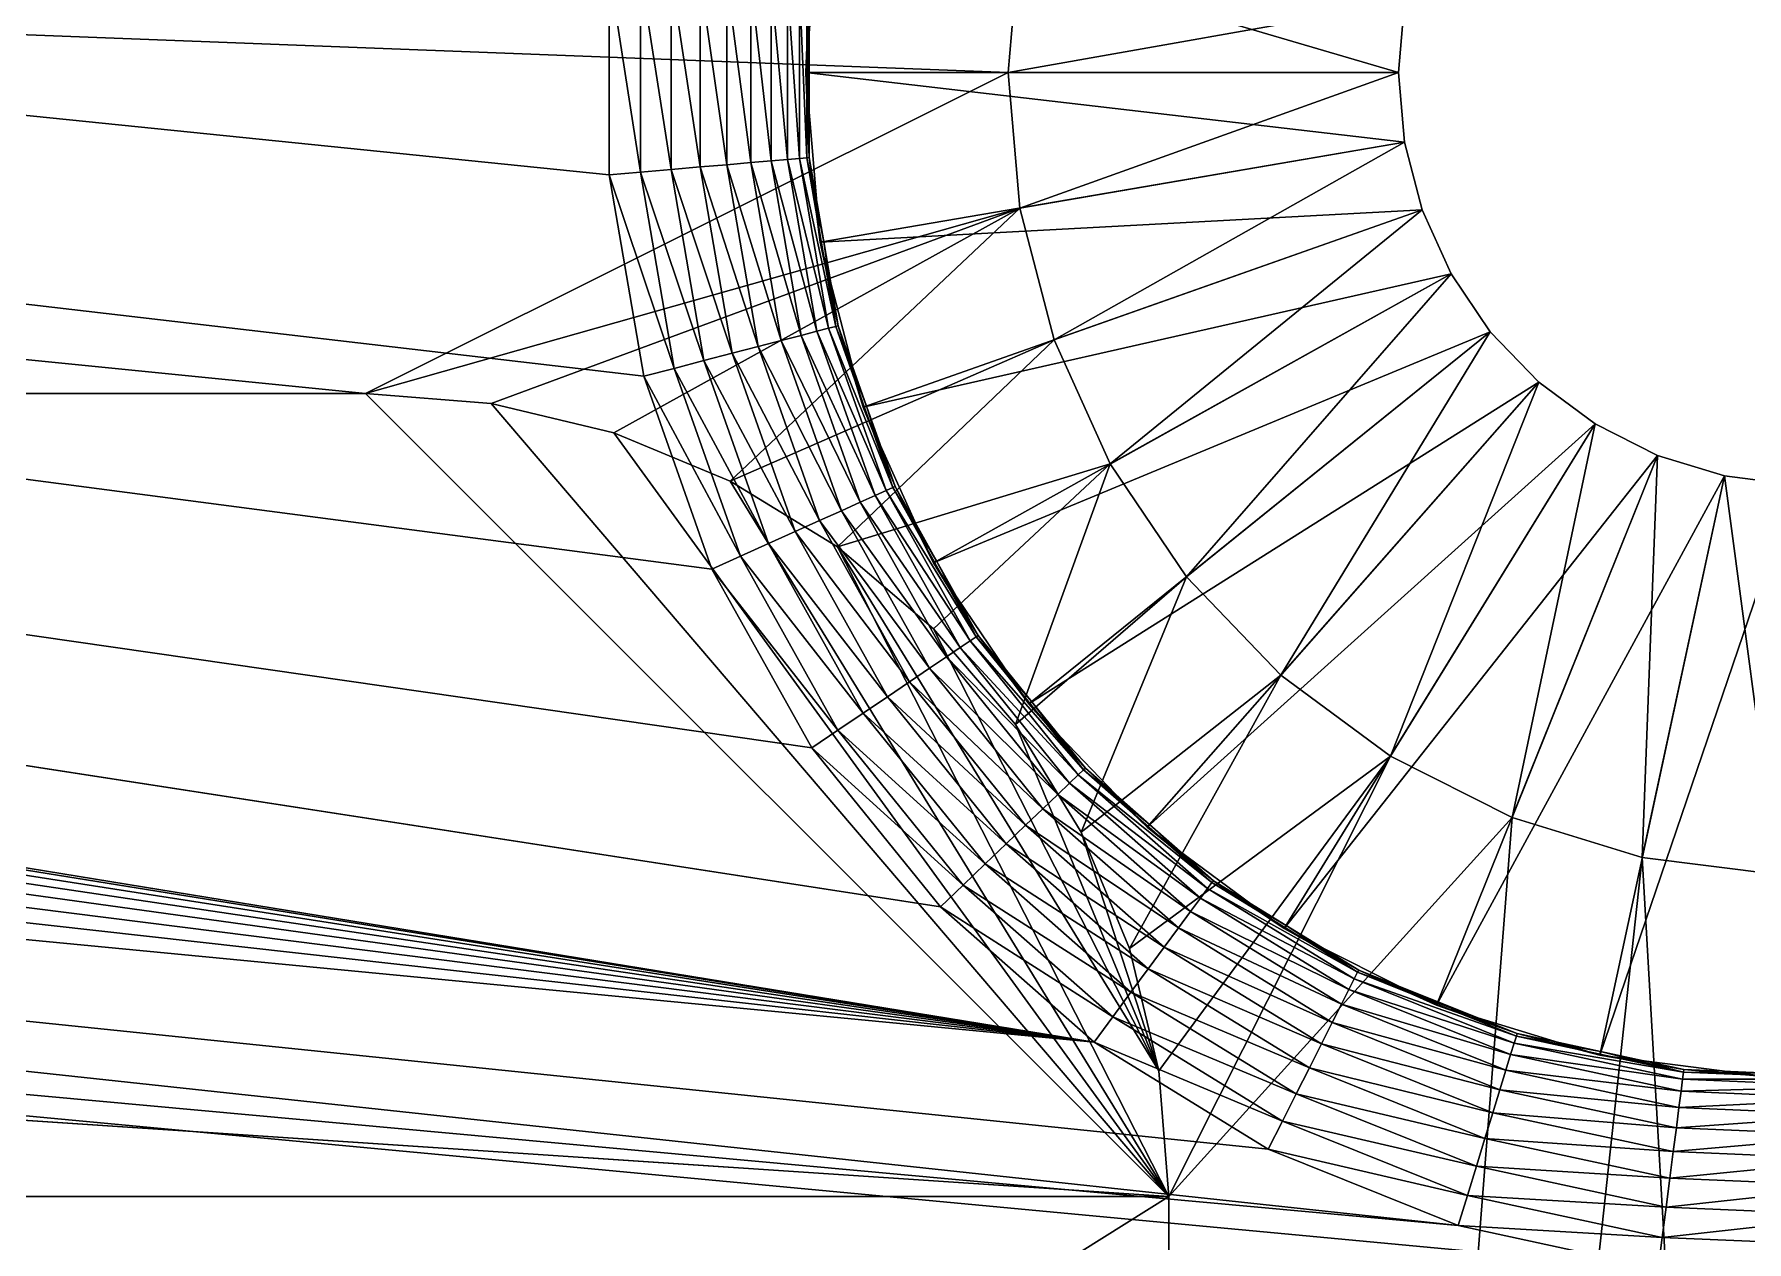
# Model space of a CAD drawing. Header units: millimetres. Extents: x 0 to 86.3, y 0 to 63.6.
# Drawn here: x 64.09 to 70.86, y 47.45 to 52.22 of the extents above; entities that cross this region are included whole.
import ezdxf

# ---------------------------------------------------------------- set-up
doc = ezdxf.new("R2010")
doc.units = ezdxf.units.MM
doc.layers.get('0').update_dxf_attribs({"color": 132, "linetype": 'CONTINUOUS'})

msp = doc.modelspace()

# ---------------------------------------------------------------- linework, layer by layer
at = {"invisible_edges": 16}
for points in [[(16.2363, 56.7318, 3.9624), (66.4967, 50.8684, 3.9624), (15.434, 56.8346, 3.9624)], [(15.434, 56.8346, 3.9624), (66.4967, 50.8684, 3.9624), (66.36, 51.6656, 3.9624)], [(15.434, 56.8346, 3.9624), (66.36, 51.6656, 3.9624), (66.36, 52.4744, 3.9624)], [(17.0097, 56.495, 3.9624), (68.2759, 48.2359, 3.9624), (16.2363, 56.7318, 3.9624)], [(16.2363, 56.7318, 3.9624), (68.2759, 48.2359, 3.9624), (67.6687, 48.7702, 3.9624)], [(16.2363, 56.7318, 3.9624), (67.6687, 48.7702, 3.9624), (67.1606, 49.3996, 3.9624)], [(67.1606, 49.3996, 3.9624), (66.7661, 50.1057, 3.9624), (16.2363, 56.7318, 3.9624)], [(16.2363, 56.7318, 3.9624), (66.7661, 50.1057, 3.9624), (66.4967, 50.8684, 3.9624)], [(17.0097, 56.495, 3.9624), (17.732, 56.1308, 3.9624), (68.2759, 48.2359, 3.9624)], [(68.2759, 48.2359, 3.9624), (17.732, 56.1308, 3.9624), (18.3823, 55.6498, 3.9624)], [(18.3823, 55.6498, 3.9624), (18.942, 55.0659, 3.9624), (68.2759, 48.2359, 3.9624)], [(68.2759, 48.2359, 3.9624), (18.942, 55.0659, 3.9624), (19.3949, 54.3957, 3.9624)], [(68.2759, 48.2359, 3.9624), (19.3949, 54.3957, 3.9624), (19.7281, 53.6587, 3.9624)], [(68.2759, 48.2359, 3.9624), (19.7281, 53.6587, 3.9624), (19.9319, 52.8759, 3.9624)], [(43.1716, 53.0225), (67.9823, 52.6066), (67.9366, 52.07)], [(67.9366, 52.07), (65.3966, 50.8), (43.1716, 53.0225)], [(43.1716, 53.0225), (65.3966, 50.8), (43.1716, 50.8)], [(20.0005, 52.07, 3.9624), (69.7152, 47.5102, 3.9624), (19.9319, 52.8759, 3.9624)], [(19.9319, 52.8759, 3.9624), (69.7152, 47.5102, 3.9624), (68.9647, 47.8118, 3.9624)], [(19.9319, 52.8759, 3.9624), (68.9647, 47.8118, 3.9624), (68.2759, 48.2359, 3.9624)], [(69.4797, 52.07, 6.35), (67.1937, 52.7418, 6.35), (67.1365, 52.07, 6.35)], [(67.1937, 52.7418, 6.35), (67.1508, 52.4071, 4.7562), (67.1365, 52.07, 6.35)], [(69.5032, 52.3458, 6.35), (67.1937, 52.7418, 6.35), (69.4797, 52.07, 6.35)], [(69.5032, 52.3458, 2.2923), (67.9366, 52.07, 2.2923), (67.9823, 52.6066, 2.2923)], [(67.9366, 52.07, 2.2923), (67.9366, 52.07), (67.9823, 52.6066)], [(67.9366, 52.07, 2.2923), (67.9823, 52.6066), (67.9823, 52.6066, 2.2923)], [(66.4837, 52.4639, 3.9722), (66.36, 52.4744, 3.9624), (66.4837, 51.6761, 3.9722)], [(66.4837, 51.6761, 3.9722), (66.36, 52.4744, 3.9624), (66.36, 51.6656, 3.9624)], [(66.6044, 52.4536, 4.0013), (66.4837, 52.4639, 3.9722), (66.6044, 51.6864, 4.0013)], [(66.6044, 51.6864, 4.0013), (66.4837, 52.4639, 3.9722), (66.4837, 51.6761, 3.9722)], [(66.719, 52.4439, 4.0489), (66.6044, 52.4536, 4.0013), (66.719, 51.6961, 4.0489)], [(66.719, 51.6961, 4.0489), (66.6044, 52.4536, 4.0013), (66.6044, 51.6864, 4.0013)], [(66.8248, 52.4349, 4.114), (66.719, 52.4439, 4.0489), (66.8248, 51.7051, 4.114)], [(66.8248, 51.7051, 4.114), (66.719, 52.4439, 4.0489), (66.719, 51.6961, 4.0489)], [(66.9192, 52.4268, 4.1949), (66.8248, 52.4349, 4.114), (66.9192, 51.7132, 4.1949)], [(66.9192, 51.7132, 4.1949), (66.8248, 52.4349, 4.114), (66.8248, 51.7051, 4.114)], [(66.9998, 52.42, 4.2896), (66.9192, 52.4268, 4.1949), (66.9998, 51.72, 4.2896)], [(66.9998, 51.72, 4.2896), (66.9192, 52.4268, 4.1949), (66.9192, 51.7132, 4.1949)], [(67.0646, 52.4145, 4.3958), (66.9998, 52.42, 4.2896), (67.0646, 51.7256, 4.3958)], [(67.0646, 51.7256, 4.3958), (66.9998, 52.42, 4.2896), (66.9998, 51.72, 4.2896)], [(67.1121, 52.4104, 4.5109), (67.0646, 52.4145, 4.3958), (67.1121, 51.7296, 4.5109)], [(67.1121, 51.7296, 4.5109), (67.0646, 52.4145, 4.3958), (67.0646, 51.7256, 4.3958)], [(67.1411, 52.4079, 4.632), (67.1121, 52.4104, 4.5109), (67.1411, 51.7321, 4.632)], [(67.1411, 51.7321, 4.632), (67.1121, 52.4104, 4.5109), (67.1121, 51.7296, 4.5109)], [(67.1365, 52.07, 6.35), (67.1508, 52.4071, 4.7562), (67.1508, 52.07, 4.7562)], [(67.1411, 51.7321, 4.632), (67.1508, 51.7329, 4.7562), (67.1411, 52.4079, 4.632)], [(67.1411, 52.4079, 4.632), (67.1508, 51.7329, 4.7562), (67.1508, 52.07, 4.7562)], [(67.1508, 52.07, 4.7562), (67.1508, 52.4071, 4.7562), (67.1411, 52.4079, 4.632)], [(69.4797, 52.07, 2.2923), (67.9366, 52.07, 2.2923), (69.5032, 52.3458, 2.2923)], [(69.5032, 52.3458, 2.2923), (69.5032, 52.3458, 6.35), (69.4797, 52.07, 6.35)], [(69.5032, 52.3458, 2.2923), (69.4797, 52.07, 6.35), (69.4797, 52.07, 2.2923)], [(19.9319, 51.2641, 3.9624), (67.6687, 14.7298, 3.9624), (20.0005, 52.07, 3.9624)], [(20.0005, 52.07, 3.9624), (67.6687, 14.7298, 3.9624), (68.2759, 15.2641, 3.9624)], [(20.0005, 52.07, 3.9624), (68.2759, 15.2641, 3.9624), (68.9647, 15.6882, 3.9624)], [(68.9647, 15.6882, 3.9624), (70.5059, 47.3398, 3.9624), (20.0005, 52.07, 3.9624)], [(20.0005, 52.07, 3.9624), (70.5059, 47.3398, 3.9624), (69.7152, 47.5102, 3.9624)], [(67.9823, 51.5334), (65.3966, 50.8), (67.9366, 52.07)], [(69.4797, 52.07, 6.35), (67.1365, 52.07, 6.35), (69.5032, 51.7942, 6.35)], [(69.5032, 51.7942, 6.35), (67.1365, 52.07, 6.35), (67.1937, 51.3982, 6.35)], [(67.1937, 51.3982, 6.35), (67.1365, 52.07, 6.35), (67.1508, 51.7329, 4.7562)], [(67.1365, 52.07, 6.35), (67.1508, 52.07, 4.7562), (67.1508, 51.7329, 4.7562)], [(69.4797, 52.07, 2.2923), (67.9823, 51.5334, 2.2923), (67.9366, 52.07, 2.2923)], [(67.9823, 51.5334, 2.2923), (67.9823, 51.5334), (67.9366, 52.07)], [(67.9823, 51.5334, 2.2923), (67.9366, 52.07), (67.9366, 52.07, 2.2923)], [(69.5032, 51.7942, 2.2923), (67.9823, 51.5334, 2.2923), (69.4797, 52.07, 2.2923)], [(69.4797, 52.07, 2.2923), (69.4797, 52.07, 6.35), (69.5032, 51.7942, 6.35)], [(69.4797, 52.07, 2.2923), (69.5032, 51.7942, 6.35), (69.5032, 51.7942, 2.2923)], [(69.5032, 51.7942, 6.35), (67.1937, 51.3982, 6.35), (69.5729, 51.5263, 6.35)], [(69.5032, 51.7942, 2.2923), (68.118, 51.0123, 2.2923), (67.9823, 51.5334, 2.2923)], [(69.5729, 51.5263, 2.2923), (68.118, 51.0123, 2.2923), (69.5032, 51.7942, 2.2923)], [(69.5032, 51.7942, 2.2923), (69.5032, 51.7942, 6.35), (69.5729, 51.5263, 6.35)], [(69.5032, 51.7942, 2.2923), (69.5729, 51.5263, 6.35), (69.5729, 51.5263, 2.2923)], [(66.8248, 51.7051, 4.114), (66.719, 51.6961, 4.0489), (66.9482, 50.9859, 4.114)], [(66.9192, 51.7132, 4.1949), (66.8248, 51.7051, 4.114), (67.0398, 51.0098, 4.1949)], [(67.0398, 51.0098, 4.1949), (66.8248, 51.7051, 4.114), (66.9482, 50.9859, 4.114)], [(66.9998, 51.72, 4.2896), (66.9192, 51.7132, 4.1949), (67.1181, 51.0302, 4.2896)], [(67.1181, 51.0302, 4.2896), (66.9192, 51.7132, 4.1949), (67.0398, 51.0098, 4.1949)], [(67.0646, 51.7256, 4.3958), (66.9998, 51.72, 4.2896), (67.1811, 51.0466, 4.3958)], [(67.1811, 51.0466, 4.3958), (66.9998, 51.72, 4.2896), (67.1181, 51.0302, 4.2896)], [(67.1121, 51.7296, 4.5109), (67.0646, 51.7256, 4.3958), (67.2272, 51.0586, 4.5109)], [(67.2272, 51.0586, 4.5109), (67.0646, 51.7256, 4.3958), (67.1811, 51.0466, 4.3958)], [(67.1411, 51.7321, 4.632), (67.1121, 51.7296, 4.5109), (67.2553, 51.0659, 4.632)], [(67.2553, 51.0659, 4.632), (67.1121, 51.7296, 4.5109), (67.2272, 51.0586, 4.5109)], [(67.1411, 51.7321, 4.632), (67.2078, 51.4006, 4.7562), (67.1508, 51.7329, 4.7562)], [(67.2553, 51.0659, 4.632), (67.2078, 51.4006, 4.7562), (67.1411, 51.7321, 4.632)], [(67.1508, 51.7329, 4.7562), (67.2078, 51.4006, 4.7562), (67.1937, 51.3982, 6.35)], [(66.4837, 51.6761, 3.9722), (66.36, 51.6656, 3.9624), (66.6168, 50.8996, 3.9722)], [(66.6168, 50.8996, 3.9722), (66.36, 51.6656, 3.9624), (66.4967, 50.8684, 3.9624)], [(66.6044, 51.6864, 4.0013), (66.4837, 51.6761, 3.9722), (66.734, 50.9302, 4.0013)], [(66.734, 50.9302, 4.0013), (66.4837, 51.6761, 3.9722), (66.6168, 50.8996, 3.9722)], [(66.719, 51.6961, 4.0489), (66.6044, 51.6864, 4.0013), (66.8454, 50.9592, 4.0489)], [(66.8454, 50.9592, 4.0489), (66.6044, 51.6864, 4.0013), (66.734, 50.9302, 4.0013)], [(66.9482, 50.9859, 4.114), (66.719, 51.6961, 4.0489), (66.8454, 50.9592, 4.0489)], [(65.8933, 50.7609), (65.3966, 50.8), (67.9823, 51.5334)], [(67.9823, 51.5334), (66.3778, 50.6446), (65.8933, 50.7609)], [(67.9823, 51.5334), (66.838, 50.4539), (66.3778, 50.6446)], [(68.118, 51.0123), (66.838, 50.4539), (67.9823, 51.5334)], [(69.5729, 51.5263, 6.35), (67.1937, 51.3982, 6.35), (67.3636, 50.7457, 6.35)], [(69.5729, 51.5263, 6.35), (67.3636, 50.7457, 6.35), (69.6869, 51.2741, 6.35)], [(68.118, 51.0123, 2.2923), (68.118, 51.0123), (67.9823, 51.5334)], [(68.118, 51.0123, 2.2923), (67.9823, 51.5334), (67.9823, 51.5334, 2.2923)], [(69.5729, 51.5263, 2.2923), (68.3398, 50.5216, 2.2923), (68.118, 51.0123, 2.2923)], [(69.6869, 51.2741, 2.2923), (68.3398, 50.5216, 2.2923), (69.5729, 51.5263, 2.2923)], [(69.5729, 51.5263, 2.2923), (69.5729, 51.5263, 6.35), (69.6869, 51.2741, 6.35)], [(69.5729, 51.5263, 2.2923), (69.6869, 51.2741, 6.35), (69.6869, 51.2741, 2.2923)], [(67.1937, 51.3982, 6.35), (67.2078, 51.4006, 4.7562), (67.2648, 51.0684, 4.7562)], [(67.1937, 51.3982, 6.35), (67.2648, 51.0684, 4.7562), (67.3636, 50.7457, 6.35)], [(67.2553, 51.0659, 4.632), (67.2648, 51.0684, 4.7562), (67.2078, 51.4006, 4.7562)], [(19.9319, 51.2641, 3.9624), (19.7281, 50.4813, 3.9624), (67.6687, 14.7298, 3.9624)], [(69.6869, 51.2741, 6.35), (67.3636, 50.7457, 6.35), (67.6413, 50.1314, 6.35)], [(69.6869, 51.2741, 6.35), (67.6413, 50.1314, 6.35), (69.8419, 51.0448, 6.35)], [(69.6869, 51.2741, 2.2923), (68.6414, 50.0754, 2.2923), (68.3398, 50.5216, 2.2923)], [(69.8419, 51.0448, 2.2923), (68.6414, 50.0754, 2.2923), (69.6869, 51.2741, 2.2923)], [(69.6869, 51.2741, 2.2923), (69.6869, 51.2741, 6.35), (69.8419, 51.0448, 6.35)], [(69.6869, 51.2741, 2.2923), (69.8419, 51.0448, 6.35), (69.8419, 51.0448, 2.2923)], [(67.1181, 51.0302, 4.2896), (67.0398, 51.0098, 4.1949), (67.3513, 50.3702, 4.2896)], [(67.1811, 51.0466, 4.3958), (67.1181, 51.0302, 4.2896), (67.4106, 50.397, 4.3958)], [(67.4106, 50.397, 4.3958), (67.1181, 51.0302, 4.2896), (67.3513, 50.3702, 4.2896)], [(67.2272, 51.0586, 4.5109), (67.1811, 51.0466, 4.3958), (67.454, 50.4166, 4.5109)], [(67.454, 50.4166, 4.5109), (67.1811, 51.0466, 4.3958), (67.4106, 50.397, 4.3958)], [(67.2553, 51.0659, 4.632), (67.2272, 51.0586, 4.5109), (67.4805, 50.4286, 4.632)], [(67.4805, 50.4286, 4.632), (67.2272, 51.0586, 4.5109), (67.454, 50.4166, 4.5109)], [(67.3771, 50.7505, 4.7562), (67.2648, 51.0684, 4.7562), (67.2553, 51.0659, 4.632)], [(67.4805, 50.4286, 4.632), (67.3771, 50.7505, 4.7562), (67.2553, 51.0659, 4.632)], [(67.2648, 51.0684, 4.7562), (67.3771, 50.7505, 4.7562), (67.3636, 50.7457, 6.35)], [(69.8419, 51.0448, 6.35), (67.6413, 50.1314, 6.35), (68.0189, 49.5728, 6.35)], [(69.8419, 51.0448, 6.35), (68.0189, 49.5728, 6.35), (70.0334, 50.8449, 6.35)], [(69.8419, 51.0448, 2.2923), (69.014, 49.6866, 2.2923), (68.6414, 50.0754, 2.2923)], [(70.0334, 50.8449, 2.2923), (69.014, 49.6866, 2.2923), (69.8419, 51.0448, 2.2923)], [(69.8419, 51.0448, 2.2923), (69.8419, 51.0448, 6.35), (70.0334, 50.8449, 6.35)], [(69.8419, 51.0448, 2.2923), (70.0334, 50.8449, 6.35), (70.0334, 50.8449, 2.2923)], [(68.118, 51.0123), (67.2628, 50.1936), (66.838, 50.4539)], [(66.9482, 50.9859, 4.114), (66.8454, 50.9592, 4.0489), (67.1913, 50.2979, 4.114)], [(67.0398, 51.0098, 4.1949), (66.9482, 50.9859, 4.114), (67.2775, 50.3369, 4.1949)], [(67.2775, 50.3369, 4.1949), (66.9482, 50.9859, 4.114), (67.1913, 50.2979, 4.114)], [(67.3513, 50.3702, 4.2896), (67.0398, 51.0098, 4.1949), (67.2775, 50.3369, 4.1949)], [(68.3398, 50.5216), (67.2628, 50.1936), (68.118, 51.0123)], [(68.3398, 50.5216, 2.2923), (68.3398, 50.5216), (68.118, 51.0123)], [(68.3398, 50.5216, 2.2923), (68.118, 51.0123), (68.118, 51.0123, 2.2923)], [(66.6168, 50.8996, 3.9722), (66.4967, 50.8684, 3.9624), (66.8793, 50.1569, 3.9722)], [(66.734, 50.9302, 4.0013), (66.6168, 50.8996, 3.9722), (66.9896, 50.2067, 4.0013)], [(66.9896, 50.2067, 4.0013), (66.6168, 50.8996, 3.9722), (66.8793, 50.1569, 3.9722)], [(66.8454, 50.9592, 4.0489), (66.734, 50.9302, 4.0013), (67.0945, 50.2541, 4.0489)], [(67.0945, 50.2541, 4.0489), (66.734, 50.9302, 4.0013), (66.9896, 50.2067, 4.0013)], [(67.1913, 50.2979, 4.114), (66.8454, 50.9592, 4.0489), (67.0945, 50.2541, 4.0489)], [(66.8793, 50.1569, 3.9722), (66.4967, 50.8684, 3.9624), (66.7661, 50.1057, 3.9624)], [(70.0334, 50.8449, 6.35), (68.0189, 49.5728, 6.35), (68.4854, 49.086, 6.35)], [(70.0334, 50.8449, 6.35), (68.4854, 49.086, 6.35), (70.256, 50.6803, 6.35)], [(70.0334, 50.8449, 2.2923), (69.447, 49.3664, 2.2923), (69.014, 49.6866, 2.2923)], [(70.256, 50.6803, 2.2923), (69.447, 49.3664, 2.2923), (70.0334, 50.8449, 2.2923)], [(70.0334, 50.8449, 2.2923), (70.0334, 50.8449, 6.35), (70.256, 50.6803, 6.35)], [(70.0334, 50.8449, 2.2923), (70.256, 50.6803, 6.35), (70.256, 50.6803, 2.2923)], [(20.9466, 50.8, 1.5875), (68.5716, 47.625, 1.5875), (17.7716, 47.625, 1.5875)], [(43.1716, 50.8), (65.3966, 50.8, 1.5875), (20.9466, 50.8, 1.5875)], [(65.3966, 50.8, 1.5875), (68.5716, 47.625, 1.5875), (20.9466, 50.8, 1.5875)], [(65.3966, 50.8), (65.3966, 50.8, 1.5875), (43.1716, 50.8)], [(65.3966, 50.8, 1.5875), (65.3966, 50.8), (65.8933, 50.7609)], [(65.3966, 50.8, 1.5875), (65.8933, 50.7609), (65.8933, 50.7609, 1.5875)], [(65.8933, 50.7609, 1.5875), (68.5716, 47.625, 1.5875), (65.3966, 50.8, 1.5875)], [(65.8933, 50.7609, 1.5875), (65.8933, 50.7609), (66.3778, 50.6446)], [(65.8933, 50.7609, 1.5875), (66.3778, 50.6446), (66.3778, 50.6446, 1.5875)], [(66.3778, 50.6446, 1.5875), (68.5716, 47.625, 1.5875), (65.8933, 50.7609, 1.5875)], [(67.3636, 50.7457, 6.35), (67.3771, 50.7505, 4.7562), (67.4894, 50.4327, 4.7562)], [(67.3636, 50.7457, 6.35), (67.4894, 50.4327, 4.7562), (67.6413, 50.1314, 6.35)], [(67.4805, 50.4286, 4.632), (67.4894, 50.4327, 4.7562), (67.3771, 50.7505, 4.7562)], [(66.3778, 50.6446, 1.5875), (66.3778, 50.6446), (66.838, 50.4539)], [(66.3778, 50.6446, 1.5875), (66.838, 50.4539), (66.838, 50.4539, 1.5875)], [(66.3778, 50.6446, 1.5875), (66.838, 50.4539, 1.5875), (68.5716, 47.625, 1.5875)], [(70.256, 50.6803, 6.35), (68.4854, 49.086, 6.35), (69.0275, 48.6851, 6.35)], [(70.256, 50.6803, 6.35), (69.0275, 48.6851, 6.35), (70.5031, 50.5557, 6.35)], [(70.256, 50.6803, 2.2923), (69.9278, 49.124, 2.2923), (69.447, 49.3664, 2.2923)], [(70.5031, 50.5557, 2.2923), (69.9278, 49.124, 2.2923), (70.256, 50.6803, 2.2923)], [(70.256, 50.6803, 2.2923), (70.256, 50.6803, 6.35), (70.5031, 50.5557, 6.35)], [(70.256, 50.6803, 2.2923), (70.5031, 50.5557, 6.35), (70.5031, 50.5557, 2.2923)], [(70.5031, 50.5557, 6.35), (69.0275, 48.6851, 6.35), (69.6295, 48.3816, 6.35)], [(70.5031, 50.5557, 6.35), (69.6295, 48.3816, 6.35), (70.7678, 50.4747, 6.35)], [(70.5031, 50.5557, 2.2923), (70.4427, 48.9663, 2.2923), (69.9278, 49.124, 2.2923)], [(70.7678, 50.4747, 2.2923), (70.4427, 48.9663, 2.2923), (70.5031, 50.5557, 2.2923)], [(70.5031, 50.5557, 2.2923), (70.5031, 50.5557, 6.35), (70.7678, 50.4747, 6.35)], [(70.5031, 50.5557, 2.2923), (70.7678, 50.4747, 6.35), (70.7678, 50.4747, 2.2923)], [(68.3398, 50.5216), (67.6417, 49.8701), (67.2628, 50.1936)], [(68.3398, 50.5216), (67.9653, 49.4912), (67.6417, 49.8701)], [(68.6414, 50.0754), (67.9653, 49.4912), (68.3398, 50.5216)], [(68.6414, 50.0754, 2.2923), (68.6414, 50.0754), (68.3398, 50.5216)], [(68.6414, 50.0754, 2.2923), (68.3398, 50.5216), (68.3398, 50.5216, 2.2923)], [(67.6687, 14.7298, 3.9624), (19.7281, 50.4813, 3.9624), (19.3949, 49.7443, 3.9624)], [(66.838, 50.4539, 1.5875), (66.838, 50.4539), (67.2628, 50.1936)], [(66.838, 50.4539, 1.5875), (67.2628, 50.1936), (67.2628, 50.1936, 1.5875)], [(68.5716, 47.625, 1.5875), (66.838, 50.4539, 1.5875), (67.2628, 50.1936, 1.5875)], [(67.4805, 50.4286, 4.632), (67.454, 50.4166, 4.5109), (67.8101, 49.8386, 4.632)], [(67.6538, 50.1383, 4.7562), (67.4894, 50.4327, 4.7562), (67.4805, 50.4286, 4.632)], [(67.8101, 49.8386, 4.632), (67.6538, 50.1383, 4.7562), (67.4805, 50.4286, 4.632)], [(67.4894, 50.4327, 4.7562), (67.6538, 50.1383, 4.7562), (67.6413, 50.1314, 6.35)], [(70.7678, 50.4747, 6.35), (69.6295, 48.3816, 6.35), (70.2742, 48.1841, 6.35)], [(70.7678, 50.4747, 6.35), (70.2742, 48.1841, 6.35), (71.0424, 50.4395, 6.35)], [(71.0424, 50.4395, 6.35), (70.2742, 48.1841, 6.35), (70.9429, 48.0985, 6.35)], [(70.7678, 50.4747, 2.2923), (70.9769, 48.8979, 2.2923), (70.4427, 48.9663, 2.2923)], [(70.7678, 50.4747, 2.2923), (70.7678, 50.4747, 6.35), (71.0424, 50.4395, 6.35)], [(70.7678, 50.4747, 2.2923), (71.0424, 50.4395, 6.35), (71.0424, 50.4395, 2.2923)], [(71.0424, 50.4395, 2.2923), (70.9769, 48.8979, 2.2923), (70.7678, 50.4747, 2.2923)], [(67.3513, 50.3702, 4.2896), (67.2775, 50.3369, 4.1949), (67.6926, 49.7592, 4.2896)], [(67.4106, 50.397, 4.3958), (67.3513, 50.3702, 4.2896), (67.7465, 49.7956, 4.3958)], [(67.7465, 49.7956, 4.3958), (67.3513, 50.3702, 4.2896), (67.6926, 49.7592, 4.2896)], [(67.454, 50.4166, 4.5109), (67.4106, 50.397, 4.3958), (67.786, 49.8223, 4.5109)], [(67.786, 49.8223, 4.5109), (67.4106, 50.397, 4.3958), (67.7465, 49.7956, 4.3958)], [(67.8101, 49.8386, 4.632), (67.454, 50.4166, 4.5109), (67.786, 49.8223, 4.5109)], [(67.1913, 50.2979, 4.114), (67.0945, 50.2541, 4.0489), (67.5471, 49.6608, 4.114)], [(67.2775, 50.3369, 4.1949), (67.1913, 50.2979, 4.114), (67.6256, 49.7139, 4.1949)], [(67.6256, 49.7139, 4.1949), (67.1913, 50.2979, 4.114), (67.5471, 49.6608, 4.114)], [(67.6926, 49.7592, 4.2896), (67.2775, 50.3369, 4.1949), (67.6256, 49.7139, 4.1949)], [(67.0945, 50.2541, 4.0489), (66.9896, 50.2067, 4.0013), (67.4591, 49.6014, 4.0489)], [(67.5471, 49.6608, 4.114), (67.0945, 50.2541, 4.0489), (67.4591, 49.6014, 4.0489)], [(66.8793, 50.1569, 3.9722), (66.7661, 50.1057, 3.9624), (67.2635, 49.4691, 3.9722)], [(66.9896, 50.2067, 4.0013), (66.8793, 50.1569, 3.9722), (67.3638, 49.5369, 4.0013)], [(67.3638, 49.5369, 4.0013), (66.8793, 50.1569, 3.9722), (67.2635, 49.4691, 3.9722)], [(67.4591, 49.6014, 4.0489), (66.9896, 50.2067, 4.0013), (67.3638, 49.5369, 4.0013)], [(67.2628, 50.1936, 1.5875), (67.2628, 50.1936), (67.6417, 49.8701)], [(67.2628, 50.1936, 1.5875), (67.6417, 49.8701), (67.6417, 49.8701, 1.5875)], [(68.5716, 47.625, 1.5875), (67.2628, 50.1936, 1.5875), (68.5325, 48.1217, 1.5875)], [(68.5325, 48.1217, 1.5875), (67.2628, 50.1936, 1.5875), (67.6417, 49.8701, 1.5875)], [(67.2635, 49.4691, 3.9722), (66.7661, 50.1057, 3.9624), (67.1606, 49.3996, 3.9624)], [(67.6413, 50.1314, 6.35), (67.6538, 50.1383, 4.7562), (67.8182, 49.844, 4.7562)], [(67.6413, 50.1314, 6.35), (67.8182, 49.844, 4.7562), (68.0189, 49.5728, 6.35)], [(67.8101, 49.8386, 4.632), (67.8182, 49.844, 4.7562), (67.6538, 50.1383, 4.7562)], [(68.6414, 50.0754), (68.2256, 49.0664), (67.9653, 49.4912)], [(69.014, 49.6866), (68.2256, 49.0664), (68.6414, 50.0754)], [(69.014, 49.6866, 2.2923), (69.014, 49.6866), (68.6414, 50.0754)], [(69.014, 49.6866, 2.2923), (68.6414, 50.0754), (68.6414, 50.0754, 2.2923)], [(67.6417, 49.8701, 1.5875), (67.6417, 49.8701), (67.9653, 49.4912)], [(67.6417, 49.8701, 1.5875), (67.9653, 49.4912), (67.9653, 49.4912, 1.5875)], [(67.6417, 49.8701, 1.5875), (67.9653, 49.4912, 1.5875), (68.5325, 48.1217, 1.5875)], [(67.786, 49.8223, 4.5109), (67.7465, 49.7956, 4.3958), (68.2137, 49.2926, 4.5109)], [(67.8101, 49.8386, 4.632), (67.786, 49.8223, 4.5109), (68.2347, 49.3127, 4.632)], [(68.2347, 49.3127, 4.632), (67.786, 49.8223, 4.5109), (68.2137, 49.2926, 4.5109)], [(68.03, 49.5818, 4.7562), (67.8182, 49.844, 4.7562), (67.8101, 49.8386, 4.632)], [(68.2347, 49.3127, 4.632), (68.03, 49.5818, 4.7562), (67.8101, 49.8386, 4.632)], [(67.8182, 49.844, 4.7562), (68.03, 49.5818, 4.7562), (68.0189, 49.5728, 6.35)], [(67.1606, 14.1004, 3.9624), (19.3949, 49.7443, 3.9624), (18.942, 49.0741, 3.9624)], [(67.6687, 14.7298, 3.9624), (19.3949, 49.7443, 3.9624), (67.1606, 14.1004, 3.9624)], [(67.6926, 49.7592, 4.2896), (67.6256, 49.7139, 4.1949), (68.1323, 49.2146, 4.2896)], [(67.7465, 49.7956, 4.3958), (67.6926, 49.7592, 4.2896), (68.1793, 49.2596, 4.3958)], [(68.1793, 49.2596, 4.3958), (67.6926, 49.7592, 4.2896), (68.1323, 49.2146, 4.2896)], [(68.2137, 49.2926, 4.5109), (67.7465, 49.7956, 4.3958), (68.1793, 49.2596, 4.3958)], [(67.6256, 49.7139, 4.1949), (67.5471, 49.6608, 4.114), (68.0739, 49.1586, 4.1949)], [(68.1323, 49.2146, 4.2896), (67.6256, 49.7139, 4.1949), (68.0739, 49.1586, 4.1949)], [(69.014, 49.6866), (68.4162, 48.6061), (68.2256, 49.0664)], [(69.447, 49.3664), (68.4162, 48.6061), (69.014, 49.6866)], [(69.447, 49.3664, 2.2923), (69.447, 49.3664), (69.014, 49.6866)], [(69.447, 49.3664, 2.2923), (69.014, 49.6866), (69.014, 49.6866, 2.2923)], [(67.5471, 49.6608, 4.114), (67.4591, 49.6014, 4.0489), (68.0056, 49.0931, 4.114)], [(68.0739, 49.1586, 4.1949), (67.5471, 49.6608, 4.114), (68.0056, 49.0931, 4.114)], [(67.4591, 49.6014, 4.0489), (67.3638, 49.5369, 4.0013), (67.9289, 49.0196, 4.0489)], [(68.0056, 49.0931, 4.114), (67.4591, 49.6014, 4.0489), (67.9289, 49.0196, 4.0489)], [(68.0189, 49.5728, 6.35), (68.03, 49.5818, 4.7562), (68.2418, 49.3195, 4.7562)], [(68.0189, 49.5728, 6.35), (68.2418, 49.3195, 4.7562), (68.4854, 49.086, 6.35)], [(68.2347, 49.3127, 4.632), (68.2418, 49.3195, 4.7562), (68.03, 49.5818, 4.7562)], [(67.3638, 49.5369, 4.0013), (67.2635, 49.4691, 3.9722), (67.8458, 48.94, 4.0013)], [(67.9289, 49.0196, 4.0489), (67.3638, 49.5369, 4.0013), (67.8458, 48.94, 4.0013)], [(67.9653, 49.4912, 1.5875), (67.9653, 49.4912), (68.2256, 49.0664)], [(67.9653, 49.4912, 1.5875), (68.2256, 49.0664), (68.2256, 49.0664, 1.5875)], [(68.5325, 48.1217, 1.5875), (67.9653, 49.4912, 1.5875), (68.2256, 49.0664, 1.5875)], [(67.2635, 49.4691, 3.9722), (67.1606, 49.3996, 3.9624), (67.7584, 48.8562, 3.9722)], [(67.8458, 48.94, 4.0013), (67.2635, 49.4691, 3.9722), (67.7584, 48.8562, 3.9722)], [(67.7584, 48.8562, 3.9722), (67.1606, 49.3996, 3.9624), (67.6687, 48.7702, 3.9624)], [(69.447, 49.3664), (68.5325, 48.1217), (68.4162, 48.6061)], [(68.5716, 47.625), (68.5325, 48.1217), (69.447, 49.3664)], [(69.9278, 49.124), (68.5716, 47.625), (69.447, 49.3664)], [(69.9278, 49.124, 2.2923), (69.9278, 49.124), (69.447, 49.3664)], [(69.9278, 49.124, 2.2923), (69.447, 49.3664), (69.447, 49.3664, 2.2923)], [(68.2137, 49.2926, 4.5109), (68.1793, 49.2596, 4.3958), (68.7248, 48.8428, 4.5109)], [(68.2347, 49.3127, 4.632), (68.2137, 49.2926, 4.5109), (68.7421, 48.8662, 4.632)], [(68.7421, 48.8662, 4.632), (68.2137, 49.2926, 4.5109), (68.7248, 48.8428, 4.5109)], [(68.4948, 49.0968, 4.7562), (68.2418, 49.3195, 4.7562), (68.2347, 49.3127, 4.632)], [(68.7421, 48.8662, 4.632), (68.4948, 49.0968, 4.7562), (68.2347, 49.3127, 4.632)], [(68.2418, 49.3195, 4.7562), (68.4948, 49.0968, 4.7562), (68.4854, 49.086, 6.35)], [(68.1323, 49.2146, 4.2896), (68.0739, 49.1586, 4.1949), (68.6578, 48.7522, 4.2896)], [(68.1793, 49.2596, 4.3958), (68.1323, 49.2146, 4.2896), (68.6965, 48.8045, 4.3958)], [(68.6965, 48.8045, 4.3958), (68.1323, 49.2146, 4.2896), (68.6578, 48.7522, 4.2896)], [(68.7248, 48.8428, 4.5109), (68.1793, 49.2596, 4.3958), (68.6965, 48.8045, 4.3958)], [(68.0739, 49.1586, 4.1949), (68.0056, 49.0931, 4.114), (68.6097, 48.6871, 4.1949)], [(68.6578, 48.7522, 4.2896), (68.0739, 49.1586, 4.1949), (68.6097, 48.6871, 4.1949)], [(18.3823, 48.4902, 3.9624), (66.4967, 12.6316, 3.9624), (18.942, 49.0741, 3.9624)], [(67.1606, 14.1004, 3.9624), (18.942, 49.0741, 3.9624), (66.7661, 13.3943, 3.9624)], [(66.7661, 13.3943, 3.9624), (18.942, 49.0741, 3.9624), (66.4967, 12.6316, 3.9624)], [(68.0056, 49.0931, 4.114), (67.9289, 49.0196, 4.0489), (68.5533, 48.611, 4.114)], [(68.6097, 48.6871, 4.1949), (68.0056, 49.0931, 4.114), (68.5533, 48.611, 4.114)], [(68.2256, 49.0664, 1.5875), (68.2256, 49.0664), (68.4162, 48.6061)], [(68.2256, 49.0664, 1.5875), (68.4162, 48.6061), (68.4162, 48.6061, 1.5875)], [(68.5325, 48.1217, 1.5875), (68.2256, 49.0664, 1.5875), (68.4162, 48.6061, 1.5875)], [(68.4854, 49.086, 6.35), (68.4948, 49.0968, 4.7562), (68.7479, 48.874, 4.7562)], [(68.4854, 49.086, 6.35), (68.7479, 48.874, 4.7562), (69.0275, 48.6851, 6.35)], [(68.7421, 48.8662, 4.632), (68.7479, 48.874, 4.7562), (68.4948, 49.0968, 4.7562)], [(69.9278, 49.124), (68.5716, 31.75), (68.5716, 47.625)], [(69.9278, 49.124), (70.4427, 48.9663), (68.5716, 31.75)], [(70.4427, 48.9663, 2.2923), (70.4427, 48.9663), (69.9278, 49.124)], [(70.4427, 48.9663, 2.2923), (69.9278, 49.124), (69.9278, 49.124, 2.2923)], [(67.9289, 49.0196, 4.0489), (67.8458, 48.94, 4.0013), (68.4902, 48.5256, 4.0489)], [(68.5533, 48.611, 4.114), (67.9289, 49.0196, 4.0489), (68.4902, 48.5256, 4.0489)], [(67.8458, 48.94, 4.0013), (67.7584, 48.8562, 3.9722), (68.4218, 48.4331, 4.0013)], [(68.4902, 48.5256, 4.0489), (67.8458, 48.94, 4.0013), (68.4218, 48.4331, 4.0013)], [(68.5716, 31.75), (70.4427, 48.9663), (71.4291, 31.75)], [(70.4427, 48.9663), (70.9769, 48.8979), (71.4291, 31.75)], [(70.9769, 48.8979, 2.2923), (70.9769, 48.8979), (70.4427, 48.9663)], [(70.9769, 48.8979, 2.2923), (70.4427, 48.9663), (70.4427, 48.9663, 2.2923)], [(68.7421, 48.8662, 4.632), (68.7248, 48.8428, 4.5109), (69.3176, 48.5118, 4.632)], [(69.035, 48.6973, 4.7562), (68.7479, 48.874, 4.7562), (68.7421, 48.8662, 4.632)], [(69.3176, 48.5118, 4.632), (69.035, 48.6973, 4.7562), (68.7421, 48.8662, 4.632)], [(68.7479, 48.874, 4.7562), (69.035, 48.6973, 4.7562), (69.0275, 48.6851, 6.35)], [(67.7584, 48.8562, 3.9722), (67.6687, 48.7702, 3.9624), (68.3497, 48.3357, 3.9722)], [(68.4218, 48.4331, 4.0013), (67.7584, 48.8562, 3.9722), (68.3497, 48.3357, 3.9722)], [(68.6965, 48.8045, 4.3958), (68.6578, 48.7522, 4.2896), (69.2831, 48.4433, 4.3958)], [(68.7248, 48.8428, 4.5109), (68.6965, 48.8045, 4.3958), (69.3045, 48.4858, 4.5109)], [(69.3045, 48.4858, 4.5109), (68.6965, 48.8045, 4.3958), (69.2831, 48.4433, 4.3958)], [(69.3176, 48.5118, 4.632), (68.7248, 48.8428, 4.5109), (69.3045, 48.4858, 4.5109)], [(68.3497, 48.3357, 3.9722), (67.6687, 48.7702, 3.9624), (68.2759, 48.2359, 3.9624)], [(68.6578, 48.7522, 4.2896), (68.6097, 48.6871, 4.1949), (69.2538, 48.3852, 4.2896)], [(69.2831, 48.4433, 4.3958), (68.6578, 48.7522, 4.2896), (69.2538, 48.3852, 4.2896)], [(68.6097, 48.6871, 4.1949), (68.5533, 48.611, 4.114), (69.2174, 48.3129, 4.1949)], [(69.2538, 48.3852, 4.2896), (68.6097, 48.6871, 4.1949), (69.2174, 48.3129, 4.1949)], [(69.0275, 48.6851, 6.35), (69.035, 48.6973, 4.7562), (69.322, 48.5205, 4.7562)], [(69.0275, 48.6851, 6.35), (69.322, 48.5205, 4.7562), (69.6295, 48.3816, 6.35)], [(69.3176, 48.5118, 4.632), (69.322, 48.5205, 4.7562), (69.035, 48.6973, 4.7562)], [(68.4162, 48.6061, 1.5875), (68.4162, 48.6061), (68.5325, 48.1217)], [(68.4162, 48.6061, 1.5875), (68.5325, 48.1217), (68.5325, 48.1217, 1.5875)], [(68.5533, 48.611, 4.114), (68.4902, 48.5256, 4.0489), (69.1747, 48.2284, 4.114)], [(69.2174, 48.3129, 4.1949), (68.5533, 48.611, 4.114), (69.1747, 48.2284, 4.114)], [(68.4902, 48.5256, 4.0489), (68.4218, 48.4331, 4.0013), (69.1269, 48.1335, 4.0489)], [(69.1747, 48.2284, 4.114), (68.4902, 48.5256, 4.0489), (69.1269, 48.1335, 4.0489)], [(17.732, 48.0092, 3.9624), (66.4967, 12.6316, 3.9624), (18.3823, 48.4902, 3.9624)], [(69.3045, 48.4858, 4.5109), (69.2831, 48.4433, 4.3958), (69.9362, 48.232, 4.5109)], [(69.3176, 48.5118, 4.632), (69.3045, 48.4858, 4.5109), (69.9448, 48.2598, 4.632)], [(69.9448, 48.2598, 4.632), (69.3045, 48.4858, 4.5109), (69.9362, 48.232, 4.5109)], [(69.6348, 48.3948, 4.7562), (69.322, 48.5205, 4.7562), (69.3176, 48.5118, 4.632)], [(69.9448, 48.2598, 4.632), (69.9476, 48.2691, 4.7562), (69.3176, 48.5118, 4.632)], [(69.3176, 48.5118, 4.632), (69.9476, 48.2691, 4.7562), (69.6348, 48.3948, 4.7562)], [(69.322, 48.5205, 4.7562), (69.6348, 48.3948, 4.7562), (69.6295, 48.3816, 6.35)], [(68.4218, 48.4331, 4.0013), (68.3497, 48.3357, 3.9722), (69.0751, 48.0308, 4.0013)], [(69.1269, 48.1335, 4.0489), (68.4218, 48.4331, 4.0013), (69.0751, 48.0308, 4.0013)], [(69.2831, 48.4433, 4.3958), (69.2538, 48.3852, 4.2896), (69.9223, 48.1864, 4.3958)], [(69.9362, 48.232, 4.5109), (69.2831, 48.4433, 4.3958), (69.9223, 48.1864, 4.3958)], [(69.6295, 48.3816, 6.35), (69.6348, 48.3948, 4.7562), (69.9476, 48.2691, 4.7562)], [(68.3497, 48.3357, 3.9722), (68.2759, 48.2359, 3.9624), (69.0206, 47.9226, 3.9722)], [(69.0751, 48.0308, 4.0013), (68.3497, 48.3357, 3.9722), (69.0206, 47.9226, 3.9722)], [(69.2538, 48.3852, 4.2896), (69.2174, 48.3129, 4.1949), (69.9032, 48.1242, 4.2896)], [(69.9223, 48.1864, 4.3958), (69.2538, 48.3852, 4.2896), (69.9032, 48.1242, 4.2896)], [(69.6295, 48.3816, 6.35), (69.9476, 48.2691, 4.7562), (70.2742, 48.1841, 6.35)], [(69.2174, 48.3129, 4.1949), (69.1747, 48.2284, 4.114), (69.8795, 48.0468, 4.1949)], [(69.9032, 48.1242, 4.2896), (69.2174, 48.3129, 4.1949), (69.8795, 48.0468, 4.1949)], [(69.9448, 48.2598, 4.632), (69.9362, 48.232, 4.5109), (70.6055, 48.1174, 4.632)], [(69.9448, 48.2598, 4.632), (70.2772, 48.1981, 4.7562), (69.9476, 48.2691, 4.7562)], [(70.6055, 48.1174, 4.632), (70.2772, 48.1981, 4.7562), (69.9448, 48.2598, 4.632)], [(69.9476, 48.2691, 4.7562), (70.2772, 48.1981, 4.7562), (70.2742, 48.1841, 6.35)], [(69.0206, 47.9226, 3.9722), (68.2759, 48.2359, 3.9624), (68.9647, 47.8118, 3.9624)], [(69.1747, 48.2284, 4.114), (69.1269, 48.1335, 4.0489), (69.8518, 47.9563, 4.114)], [(69.8795, 48.0468, 4.1949), (69.1747, 48.2284, 4.114), (69.8518, 47.9563, 4.114)], [(69.9223, 48.1864, 4.3958), (69.9032, 48.1242, 4.2896), (70.5957, 48.0413, 4.3958)], [(69.9362, 48.232, 4.5109), (69.9223, 48.1864, 4.3958), (70.6018, 48.0886, 4.5109)], [(70.6018, 48.0886, 4.5109), (69.9223, 48.1864, 4.3958), (70.5957, 48.0413, 4.3958)], [(70.6055, 48.1174, 4.632), (69.9362, 48.232, 4.5109), (70.6018, 48.0886, 4.5109)], [(70.2742, 48.1841, 6.35), (70.2772, 48.1981, 4.7562), (70.6067, 48.1271, 4.7562)], [(70.6055, 48.1174, 4.632), (70.6067, 48.1271, 4.7562), (70.2772, 48.1981, 4.7562)], [(68.5325, 48.1217, 1.5875), (68.5325, 48.1217), (68.5716, 47.625)], [(68.5325, 48.1217, 1.5875), (68.5716, 47.625), (68.5716, 47.625, 1.5875)], [(69.1269, 48.1335, 4.0489), (69.0751, 48.0308, 4.0013), (69.8207, 47.8547, 4.0489)], [(69.8518, 47.9563, 4.114), (69.1269, 48.1335, 4.0489), (69.8207, 47.8547, 4.0489)], [(69.9032, 48.1242, 4.2896), (69.8795, 48.0468, 4.1949), (70.5875, 47.9767, 4.2896)], [(70.5957, 48.0413, 4.3958), (69.9032, 48.1242, 4.2896), (70.5875, 47.9767, 4.2896)], [(70.2742, 48.1841, 6.35), (70.6067, 48.1271, 4.7562), (70.9429, 48.0985, 6.35)], [(70.6055, 48.1174, 4.632), (70.6018, 48.0886, 4.5109), (71.2807, 48.0887, 4.632)], [(70.9435, 48.1128, 4.7562), (70.6067, 48.1271, 4.7562), (70.6055, 48.1174, 4.632)], [(71.2807, 48.0887, 4.632), (70.9435, 48.1128, 4.7562), (70.6055, 48.1174, 4.632)], [(70.6067, 48.1271, 4.7562), (70.9435, 48.1128, 4.7562), (70.9429, 48.0985, 6.35)], [(70.6018, 48.0886, 4.5109), (70.5957, 48.0413, 4.3958), (71.282, 48.0597, 4.5109)], [(71.282, 48.0597, 4.5109), (70.5957, 48.0413, 4.3958), (71.284, 48.012, 4.3958)], [(71.2807, 48.0887, 4.632), (70.6018, 48.0886, 4.5109), (71.282, 48.0597, 4.5109)], [(17.732, 48.0092, 3.9624), (17.0097, 47.645, 3.9624), (66.4967, 12.6316, 3.9624)], [(69.0751, 48.0308, 4.0013), (69.0206, 47.9226, 3.9722), (69.787, 47.7447, 4.0013)], [(69.8207, 47.8547, 4.0489), (69.0751, 48.0308, 4.0013), (69.787, 47.7447, 4.0013)], [(69.8795, 48.0468, 4.1949), (69.8518, 47.9563, 4.114), (70.5772, 47.8965, 4.1949)], [(70.5875, 47.9767, 4.2896), (69.8795, 48.0468, 4.1949), (70.5772, 47.8965, 4.1949)], [(70.5957, 48.0413, 4.3958), (70.5875, 47.9767, 4.2896), (71.284, 48.012, 4.3958)], [(71.284, 48.012, 4.3958), (70.5875, 47.9767, 4.2896), (71.2868, 47.947, 4.2896)], [(69.0206, 47.9226, 3.9722), (68.9647, 47.8118, 3.9624), (69.7516, 47.6289, 3.9722)], [(69.787, 47.7447, 4.0013), (69.0206, 47.9226, 3.9722), (69.7516, 47.6289, 3.9722)], [(69.8518, 47.9563, 4.114), (69.8207, 47.8547, 4.0489), (70.5652, 47.8026, 4.114)], [(70.5772, 47.8965, 4.1949), (69.8518, 47.9563, 4.114), (70.5652, 47.8026, 4.114)], [(70.5875, 47.9767, 4.2896), (70.5772, 47.8965, 4.1949), (71.2868, 47.947, 4.2896)], [(71.2868, 47.947, 4.2896), (70.5772, 47.8965, 4.1949), (71.2902, 47.8662, 4.1949)], [(69.8207, 47.8547, 4.0489), (69.787, 47.7447, 4.0013), (70.5517, 47.6972, 4.0489)], [(70.5652, 47.8026, 4.114), (69.8207, 47.8547, 4.0489), (70.5517, 47.6972, 4.0489)], [(70.5772, 47.8965, 4.1949), (70.5652, 47.8026, 4.114), (71.2902, 47.8662, 4.1949)], [(71.2902, 47.8662, 4.1949), (70.5652, 47.8026, 4.114), (71.2942, 47.7716, 4.114)], [(69.7516, 47.6289, 3.9722), (68.9647, 47.8118, 3.9624), (69.7152, 47.5102, 3.9624)], [(70.5652, 47.8026, 4.114), (70.5517, 47.6972, 4.0489), (71.2942, 47.7716, 4.114)], [(69.787, 47.7447, 4.0013), (69.7516, 47.6289, 3.9722), (70.5371, 47.5831, 4.0013)], [(70.5517, 47.6972, 4.0489), (69.787, 47.7447, 4.0013), (70.5371, 47.5831, 4.0013)], [(71.2942, 47.7716, 4.114), (70.5517, 47.6972, 4.0489), (71.2987, 47.6655, 4.0489)], [(66.4967, 12.6316, 3.9624), (17.0097, 47.645, 3.9624), (16.2363, 47.4082, 3.9624)], [(70.5517, 47.6972, 4.0489), (70.5371, 47.5831, 4.0013), (71.2987, 47.6655, 4.0489)], [(71.2987, 47.6655, 4.0489), (70.5371, 47.5831, 4.0013), (71.3036, 47.5505, 4.0013)], [(17.7716, 47.625, 1.5875), (68.5716, 47.625, 1.5875), (17.7716, 15.875, 1.5875)], [(17.7716, 15.875, 1.5875), (68.5716, 47.625, 1.5875), (68.5716, 15.875, 1.5875)], [(68.5716, 31.75), (68.5716, 15.875, 1.5875), (68.5716, 47.625, 1.5875)], [(68.5716, 31.75), (68.5716, 47.625, 1.5875), (68.5716, 47.625)], [(69.7516, 47.6289, 3.9722), (69.7152, 47.5102, 3.9624), (70.5217, 47.4629, 3.9722)], [(70.5371, 47.5831, 4.0013), (69.7516, 47.6289, 3.9722), (70.5217, 47.4629, 3.9722)], [(70.5371, 47.5831, 4.0013), (70.5217, 47.4629, 3.9722), (71.3036, 47.5505, 4.0013)], [(70.5217, 47.4629, 3.9722), (69.7152, 47.5102, 3.9624), (70.5059, 47.3398, 3.9624)], [(71.3036, 47.5505, 4.0013), (70.5217, 47.4629, 3.9722), (71.3087, 47.4295, 3.9722)], [(70.5217, 47.4629, 3.9722), (70.5059, 47.3398, 3.9624), (71.3087, 47.4295, 3.9722)]]:
    msp.add_3dface(points, dxfattribs=at)

doc.saveas('drawing.dxf')
